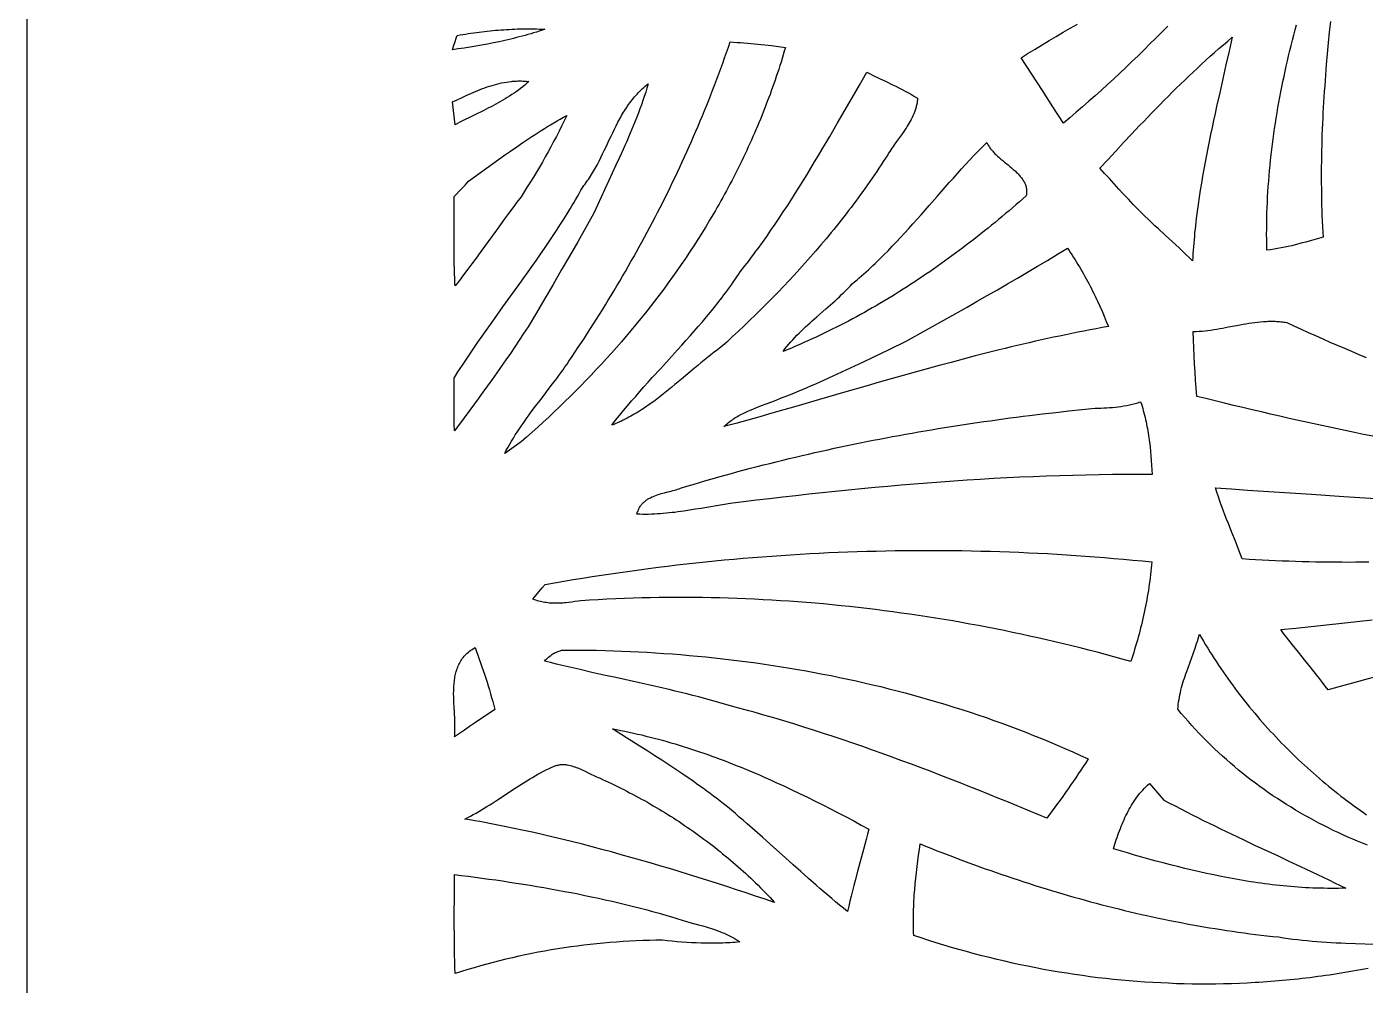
# Model space of a CAD drawing. Extents: x 138 to 547, y 3 to 737.
# Drawn here: x 138.4 to 288.1, y 289.2 to 396.3 of the extents above; entities that cross this region are included whole.
import ezdxf

# ---------------------------------------------------------------- set-up
doc = ezdxf.new("R2010")
doc.units = 0
doc.layers.add('LAYER_1', color=18, linetype='CONTINUOUS')

msp = doc.modelspace()

# ---------------------------------------------------------------- linework, layer by layer
at = {"layer": 'LAYER_1'}
for points in [[(138.38, 3), (546.62, 3), (546.62, 737.11), (138.38, 737.11)], [(185.98, 393.76), (186.11, 394.17), (186.24, 394.57), (186.31, 394.77), (186.38, 394.97), (186.45, 395.17), (186.53, 395.36), (186.84, 395.42), (187.14, 395.47), (187.44, 395.52), (187.75, 395.57), (188.05, 395.62), (188.36, 395.66), (188.66, 395.71), (188.97, 395.75), (189.27, 395.78), (189.58, 395.82), (189.88, 395.85), (190.19, 395.89), (190.5, 395.92), (190.8, 395.94), (191.11, 395.97), (191.41, 395.99), (191.72, 396.01), (192.03, 396.03), (192.33, 396.05), (192.64, 396.06), (192.95, 396.08), (193.25, 396.09), (193.56, 396.09), (193.87, 396.1), (194.18, 396.1), (194.48, 396.1), (194.79, 396.1), (195.1, 396.1), (195.4, 396.09), (195.71, 396.08), (196.02, 396.07), (196.32, 396.06), (196.01, 395.95), (195.69, 395.85), (195.38, 395.74), (195.06, 395.65), (194.74, 395.55), (194.42, 395.46), (194.1, 395.37), (193.78, 395.28), (193.46, 395.2), (193.14, 395.12), (192.82, 395.04), (192.5, 394.96), (192.18, 394.88), (191.85, 394.81), (191.53, 394.74), (191.21, 394.67), (190.56, 394.54), (189.91, 394.41), (189.25, 394.29), (188.6, 394.18), (187.95, 394.07), (187.29, 393.96), (186.64, 393.86)], [(193.66, 349.93), (191.83, 348.65), (192.01, 349), (192.2, 349.35), (192.4, 349.7), (192.6, 350.03), (192.8, 350.37), (193.01, 350.71), (193.22, 351.04), (193.44, 351.36), (193.66, 351.69), (193.88, 352.01), (194.11, 352.33), (194.34, 352.65), (194.57, 352.97), (194.8, 353.29), (195.27, 353.92), (195.75, 354.54), (196.23, 355.16), (196.7, 355.79), (197.18, 356.41), (197.65, 357.04), (197.88, 357.35), (198.12, 357.67), (198.35, 357.99), (198.57, 358.31), (198.8, 358.63), (199.02, 358.95), (199.37, 359.47), (199.71, 359.99), (200.06, 360.51), (200.4, 361.03), (200.75, 361.55), (201.09, 362.08), (201.42, 362.6), (201.76, 363.13), (202.09, 363.65), (202.43, 364.18), (202.76, 364.71), (203.09, 365.25), (203.41, 365.78), (203.74, 366.31), (204.06, 366.85), (204.38, 367.39), (204.7, 367.92), (205.01, 368.46), (205.33, 369), (205.64, 369.55), (205.95, 370.09), (206.26, 370.63), (206.56, 371.18), (206.87, 371.73), (207.17, 372.28), (207.47, 372.83), (207.76, 373.38), (208.06, 373.93), (208.35, 374.48), (208.64, 375.04), (208.93, 375.59), (209.22, 376.15), (209.5, 376.71), (209.78, 377.27), (210.06, 377.83), (210.33, 378.39), (210.61, 378.96), (210.88, 379.52), (211.15, 380.09), (211.42, 380.66), (211.68, 381.23), (211.94, 381.8), (212.2, 382.37), (212.46, 382.94), (212.71, 383.51), (212.96, 384.09), (213.21, 384.66), (213.46, 385.24), (213.7, 385.82), (213.94, 386.4), (214.18, 386.98), (214.42, 387.56), (214.65, 388.15), (214.88, 388.73), (215.11, 389.32), (215.34, 389.9), (215.56, 390.49), (215.78, 391.08), (216, 391.67), (216.21, 392.26), (216.42, 392.85), (216.63, 393.45), (216.84, 394.04), (217.04, 394.64), (217.43, 394.62), (217.81, 394.59), (218.2, 394.57), (218.59, 394.54), (218.98, 394.51), (219.36, 394.48), (219.75, 394.44), (220.14, 394.4), (220.52, 394.36), (220.91, 394.32), (221.29, 394.28), (221.68, 394.23), (222.45, 394.14), (223.22, 394.03), (223.1, 393.62), (222.98, 393.21), (222.85, 392.8), (222.73, 392.39), (222.6, 391.99), (222.47, 391.58), (222.34, 391.18), (222.2, 390.77), (222.06, 390.37), (221.93, 389.97), (221.78, 389.57), (221.64, 389.17), (221.5, 388.77), (221.35, 388.37), (221.2, 387.97), (221.05, 387.58), (220.9, 387.18), (220.74, 386.79), (220.58, 386.39), (220.42, 386), (220.26, 385.61), (220.1, 385.22), (219.93, 384.83), (219.76, 384.44), (219.59, 384.06), (219.42, 383.67), (219.25, 383.28), (219.07, 382.9), (218.9, 382.52), (218.72, 382.13), (218.54, 381.75), (218.35, 381.37), (218.17, 380.99), (217.98, 380.62), (217.79, 380.24), (217.6, 379.86), (217.41, 379.49), (217.22, 379.11), (217.02, 378.74), (216.82, 378.37), (216.62, 378), (216.42, 377.63), (216.22, 377.26), (216.01, 376.89), (215.81, 376.52), (215.6, 376.16), (215.39, 375.79), (215.18, 375.43), (214.75, 374.71), (214.31, 373.99), (213.87, 373.27), (213.42, 372.56), (212.97, 371.85), (212.51, 371.15), (212.04, 370.45), (211.56, 369.76), (211.08, 369.07), (210.6, 368.38), (210.11, 367.7), (209.61, 367.02), (209.1, 366.35), (208.6, 365.68), (208.08, 365.02), (207.56, 364.36), (207.03, 363.71), (206.5, 363.06), (205.97, 362.41), (205.43, 361.77), (204.88, 361.13), (204.33, 360.5), (203.77, 359.87), (203.21, 359.25), (202.65, 358.63), (202.07, 358.02), (201.5, 357.41), (200.92, 356.81), (200.34, 356.21), (199.75, 355.61), (199.16, 355.02), (198.56, 354.44), (197.96, 353.86), (197.36, 353.28), (196.75, 352.71), (196.14, 352.14), (195.52, 351.58), (194.9, 351.03), (194.28, 350.48)], [(268.75, 370.16), (268.38, 370.53), (268, 370.89), (267.62, 371.25), (267.24, 371.61), (266.47, 372.32), (265.7, 373.03), (264.93, 373.74), (264.55, 374.1), (264.17, 374.45), (263.79, 374.82), (263.42, 375.18), (263.04, 375.55), (262.67, 375.92), (262.13, 376.49), (261.59, 377.06), (261.05, 377.63), (260.52, 378.2), (259.98, 378.78), (259.45, 379.36), (258.92, 379.94), (258.39, 380.52), (259.27, 381.48), (260.16, 382.44), (261.05, 383.39), (261.94, 384.34), (262.84, 385.29), (263.29, 385.76), (263.74, 386.23), (264.19, 386.7), (264.64, 387.17), (265.1, 387.63), (265.56, 388.1), (266.02, 388.56), (266.48, 389.02), (266.94, 389.47), (267.41, 389.93), (267.88, 390.38), (268.35, 390.83), (268.82, 391.28), (269.29, 391.72), (269.77, 392.16), (270.25, 392.6), (270.73, 393.04), (271.22, 393.47), (271.71, 393.9), (272.2, 394.32), (272.69, 394.74), (273.19, 395.16), (272.84, 393.61), (272.49, 392.07), (271.79, 388.97), (271.44, 387.42), (271.27, 386.64), (271.1, 385.86), (270.94, 385.09), (270.77, 384.31), (270.61, 383.53), (270.45, 382.75), (270.3, 381.97), (270.15, 381.19), (270.01, 380.41), (269.87, 379.63), (269.74, 378.84), (269.61, 378.06), (269.49, 377.28), (269.38, 376.49), (269.27, 375.7), (269.17, 374.91), (269.12, 374.52), (269.08, 374.12), (269.03, 373.73), (268.99, 373.33), (268.96, 372.94), (268.92, 372.54), (268.88, 372.15), (268.85, 371.75), (268.82, 371.35), (268.8, 370.96), (268.77, 370.56)], [(216, 360.51), (215.62, 360.23), (215.25, 359.95), (214.87, 359.66), (214.51, 359.37), (214.14, 359.07), (213.77, 358.78), (213.41, 358.47), (213.05, 358.17), (211.6, 356.95), (210.87, 356.34), (210.51, 356.04), (210.14, 355.74), (209.78, 355.44), (209.4, 355.15), (209.03, 354.86), (208.66, 354.58), (208.28, 354.31), (207.89, 354.04), (207.7, 353.9), (207.51, 353.77), (207.31, 353.64), (207.12, 353.52), (206.92, 353.39), (206.72, 353.27), (206.52, 353.15), (206.32, 353.03), (206.12, 352.91), (205.92, 352.8), (205.71, 352.69), (205.51, 352.58), (205.3, 352.47), (205.09, 352.37), (204.88, 352.27), (204.67, 352.17), (204.45, 352.08), (204.24, 351.99), (204.02, 351.9), (203.8, 351.81), (204.23, 352.36), (204.67, 352.9), (205.12, 353.44), (205.57, 353.98), (206.02, 354.51), (206.48, 355.03), (206.94, 355.56), (207.4, 356.08), (207.87, 356.6), (208.34, 357.12), (209.28, 358.15), (210.22, 359.19), (211.16, 360.22), (211.63, 360.74), (212.1, 361.26), (212.56, 361.78), (213.03, 362.3), (213.48, 362.83), (213.94, 363.36), (214.39, 363.9), (214.84, 364.44), (215.28, 364.98), (215.71, 365.53), (215.93, 365.81), (216.14, 366.09), (216.35, 366.36), (216.56, 366.65), (216.77, 366.93), (216.98, 367.21), (217.18, 367.5), (217.38, 367.79), (217.58, 368.07), (217.78, 368.37), (217.98, 368.66), (218.17, 368.95), (218.43, 369.28), (218.68, 369.6), (218.94, 369.93), (219.19, 370.25), (219.44, 370.58), (219.68, 370.91), (219.93, 371.24), (220.17, 371.57), (220.66, 372.24), (221.14, 372.91), (221.61, 373.59), (222.07, 374.27), (222.53, 374.95), (222.99, 375.64), (223.44, 376.33), (223.89, 377.02), (224.33, 377.72), (224.77, 378.42), (225.21, 379.12), (225.64, 379.83), (226.07, 380.53), (226.49, 381.24), (226.92, 381.95), (227.34, 382.67), (228.18, 384.09), (229.01, 385.53), (230.67, 388.39), (231.5, 389.82), (232.33, 391.25), (232.69, 391.07), (233.04, 390.9), (233.76, 390.55), (234.48, 390.21), (235.2, 389.86), (235.56, 389.68), (235.91, 389.5), (236.27, 389.32), (236.62, 389.14), (236.97, 388.95), (237.32, 388.76), (237.67, 388.56), (238.01, 388.36), (238, 388.24), (237.99, 388.12), (237.97, 388.01), (237.96, 387.89), (237.94, 387.78), (237.91, 387.67), (237.89, 387.56), (237.86, 387.45), (237.83, 387.34), (237.8, 387.23), (237.77, 387.12), (237.73, 387.01), (237.66, 386.8), (237.57, 386.59), (237.49, 386.39), (237.39, 386.19), (237.29, 385.99), (237.18, 385.79), (237.07, 385.59), (236.95, 385.4), (236.84, 385.21), (236.71, 385.02), (236.59, 384.83), (236.46, 384.64), (236.2, 384.26), (235.66, 383.52), (235.4, 383.15), (235.27, 382.97), (235.14, 382.78), (235.01, 382.59), (234.89, 382.4), (234.77, 382.21), (234.66, 382.02), (234.42, 381.65), (234.17, 381.27), (233.93, 380.89), (233.68, 380.52), (233.43, 380.15), (233.18, 379.78), (232.92, 379.41), (232.67, 379.04), (232.41, 378.67), (232.15, 378.31), (231.89, 377.94), (231.63, 377.58), (231.36, 377.22), (231.09, 376.86), (230.83, 376.5), (230.56, 376.14), (230.29, 375.79), (230.01, 375.43), (229.74, 375.08), (229.46, 374.73), (229.19, 374.38), (228.91, 374.03), (228.63, 373.68), (228.34, 373.33), (227.77, 372.65), (227.2, 371.96), (226.62, 371.28), (226.03, 370.61), (225.44, 369.94), (224.84, 369.28), (224.24, 368.62), (223.63, 367.97), (223.02, 367.32), (222.4, 366.68), (221.78, 366.04), (221.15, 365.4), (220.52, 364.78), (219.89, 364.15), (219.25, 363.53), (218.61, 362.92), (217.96, 362.31), (217.31, 361.7), (216.66, 361.1)], [(194.54, 390.22), (194.31, 390.02), (194.08, 389.82), (193.85, 389.63), (193.61, 389.44), (193.37, 389.26), (193.12, 389.08), (192.88, 388.91), (192.63, 388.75), (192.38, 388.58), (192.12, 388.42), (191.87, 388.27), (191.61, 388.12), (191.35, 387.97), (191.09, 387.82), (190.83, 387.68), (190.56, 387.54), (190.3, 387.4), (190.03, 387.26), (189.49, 386.99), (188.42, 386.46), (187.88, 386.2), (187.34, 385.93), (186.81, 385.66), (186.55, 385.52), (186.28, 385.38), (186, 387.93), (186.51, 388.17), (187.01, 388.41), (187.52, 388.65), (187.78, 388.77), (188.04, 388.88), (188.3, 388.99), (188.56, 389.1), (188.82, 389.21), (189.08, 389.32), (189.34, 389.42), (189.61, 389.51), (189.87, 389.61), (190.14, 389.69), (190.41, 389.78), (190.68, 389.86), (190.94, 389.93), (191.22, 389.99), (191.49, 390.06), (191.76, 390.11), (192.03, 390.16), (192.31, 390.2), (192.58, 390.23), (192.72, 390.24), (192.86, 390.25), (193, 390.26), (193.14, 390.27), (193.28, 390.28), (193.42, 390.28), (193.56, 390.28), (193.7, 390.28), (193.84, 390.27), (193.98, 390.27), (194.12, 390.26), (194.26, 390.25), (194.4, 390.23)], [(194.44, 362.8), (193.95, 362.05), (193.46, 361.31), (192.96, 360.57), (192.46, 359.83), (191.96, 359.1), (191.45, 358.37), (190.94, 357.65), (190.42, 356.92), (189.91, 356.2), (189.39, 355.48), (188.86, 354.76), (188.34, 354.05), (187.81, 353.33), (187.28, 352.62), (186.22, 351.19), (186.19, 351.93), (186.18, 352.66), (186.16, 353.4), (186.16, 354.13), (186.16, 354.87), (186.16, 355.6), (186.16, 357.07), (186.6, 357.75), (187.03, 358.42), (187.48, 359.09), (187.93, 359.76), (188.38, 360.42), (188.84, 361.09), (189.3, 361.74), (189.76, 362.4), (190.23, 363.06), (190.69, 363.71), (191.63, 365.02), (193.51, 367.63), (193.98, 368.28), (194.45, 368.94), (194.91, 369.59), (195.37, 370.25), (195.83, 370.91), (196.29, 371.57), (196.74, 372.24), (197.19, 372.91), (197.63, 373.58), (198.07, 374.26), (198.5, 374.94), (198.93, 375.62), (199.14, 375.97), (199.35, 376.31), (199.55, 376.66), (199.76, 377.01), (199.96, 377.36), (200.16, 377.71), (200.36, 378.06), (200.56, 378.41), (200.69, 378.58), (200.82, 378.75), (200.95, 378.92), (201.07, 379.1), (201.19, 379.28), (201.31, 379.46), (201.43, 379.64), (201.54, 379.82), (201.65, 380), (201.76, 380.19), (201.87, 380.38), (201.98, 380.57), (202.19, 380.95), (202.39, 381.33), (202.59, 381.72), (202.78, 382.12), (202.97, 382.51), (203.16, 382.91), (203.53, 383.7), (203.72, 384.1), (203.91, 384.49), (204.1, 384.89), (204.29, 385.27), (204.49, 385.66), (204.7, 386.04), (204.8, 386.23), (204.91, 386.41), (205.02, 386.6), (205.13, 386.78), (205.24, 386.96), (205.35, 387.14), (205.47, 387.32), (205.58, 387.5), (205.71, 387.67), (205.83, 387.84), (205.96, 388.01), (206.08, 388.18), (206.22, 388.34), (206.35, 388.51), (206.49, 388.66), (206.63, 388.82), (206.77, 388.97), (206.92, 389.12), (207.07, 389.27), (207.23, 389.42), (207.39, 389.56), (207.55, 389.69), (207.72, 389.83), (207.89, 389.96), (207.74, 389.49), (207.6, 389.02), (207.44, 388.55), (207.28, 388.09), (207.12, 387.62), (206.95, 387.16), (206.78, 386.7), (206.6, 386.25), (206.42, 385.79), (206.24, 385.33), (206.05, 384.88), (205.86, 384.43), (205.66, 383.98), (205.47, 383.53), (205.27, 383.08), (205.07, 382.63), (204.67, 381.74), (204.26, 380.85), (203.43, 379.07), (203.01, 378.18), (202.6, 377.29), (202.2, 376.4), (201.79, 375.51), (200.89, 373.91), (199.99, 372.31), (199.08, 370.71), (198.16, 369.12), (197.24, 367.54), (196.31, 365.95), (195.38, 364.37)], [(186.29, 367.38), (186.27, 367.69), (186.25, 368), (186.24, 368.31), (186.22, 368.63), (186.2, 369.25), (186.19, 369.87), (186.18, 370.5), (186.17, 371.12), (186.17, 371.75), (186.17, 372.37), (186.19, 374.88), (186.19, 375.5), (186.19, 376.13), (186.19, 376.75), (186.18, 377.38), (186.99, 378.22), (187.39, 378.64), (187.79, 379.07), (189.13, 380.04), (190.47, 381.01), (191.14, 381.49), (191.82, 381.97), (192.49, 382.45), (193.17, 382.92), (193.85, 383.39), (194.19, 383.62), (194.54, 383.85), (194.88, 384.08), (195.23, 384.3), (195.57, 384.52), (195.92, 384.74), (196.27, 384.96), (196.62, 385.18), (196.97, 385.39), (197.33, 385.6), (197.69, 385.81), (198.04, 386.02), (198.4, 386.22), (198.77, 386.42), (198.49, 385.83), (198.2, 385.24), (197.91, 384.66), (197.61, 384.08), (197.3, 383.5), (197, 382.93), (196.68, 382.36), (196.37, 381.79), (196.04, 381.22), (195.72, 380.66), (195.38, 380.1), (195.05, 379.54), (194.71, 378.99), (194.36, 378.44), (194.01, 377.89), (193.66, 377.34), (193.19, 376.72), (192.73, 376.1), (192.27, 375.48), (191.81, 374.86), (190.9, 373.6), (189.99, 372.35), (189.07, 371.1), (188.62, 370.47), (188.16, 369.85), (187.69, 369.23), (187.23, 368.61), (186.76, 367.99)], [(250.16, 377.44), (249.78, 377.1), (249.4, 376.77), (249.01, 376.44), (248.63, 376.11), (248.24, 375.78), (247.85, 375.45), (247.46, 375.12), (247.07, 374.8), (246.68, 374.47), (246.28, 374.15), (245.89, 373.83), (245.49, 373.51), (245.09, 373.2), (244.69, 372.88), (244.29, 372.57), (243.89, 372.26), (243.48, 371.95), (243.08, 371.64), (242.67, 371.33), (242.26, 371.03), (241.85, 370.73), (241.44, 370.43), (241.03, 370.13), (240.61, 369.84), (240.2, 369.54), (239.78, 369.25), (239.36, 368.96), (238.94, 368.68), (238.52, 368.39), (238.1, 368.11), (237.68, 367.83), (237.25, 367.55), (236.83, 367.28), (236.4, 367), (235.97, 366.73), (235.54, 366.46), (235.11, 366.2), (234.67, 365.93), (234.24, 365.67), (233.8, 365.42), (233.37, 365.16), (232.93, 364.91), (232.49, 364.66), (232.05, 364.41), (231.61, 364.16), (231.16, 363.92), (230.72, 363.68), (230.27, 363.44), (229.82, 363.21), (229.38, 362.98), (228.93, 362.75), (228.47, 362.52), (228.02, 362.3), (227.57, 362.08), (227.11, 361.86), (226.66, 361.65), (226.2, 361.44), (225.74, 361.23), (225.28, 361.03), (224.82, 360.83), (224.35, 360.63), (223.89, 360.43), (223.42, 360.24), (222.96, 360.05), (223.16, 360.33), (223.38, 360.59), (223.59, 360.85), (223.82, 361.11), (224.04, 361.36), (224.27, 361.61), (224.51, 361.86), (224.75, 362.1), (224.99, 362.33), (225.23, 362.57), (225.48, 362.8), (225.73, 363.03), (225.98, 363.26), (226.23, 363.48), (226.73, 363.93), (227.76, 364.82), (228.26, 365.27), (228.77, 365.72), (229.02, 365.94), (229.27, 366.17), (229.51, 366.41), (229.76, 366.64), (230, 366.88), (230.24, 367.12), (230.47, 367.36), (230.7, 367.61), (230.96, 367.83), (231.23, 368.05), (231.48, 368.27), (231.74, 368.49), (232, 368.72), (232.25, 368.95), (232.5, 369.18), (232.75, 369.41), (233, 369.64), (233.25, 369.88), (233.49, 370.11), (233.74, 370.35), (234.22, 370.83), (234.7, 371.31), (235.18, 371.8), (235.65, 372.29), (236.11, 372.79), (236.57, 373.29), (237.03, 373.8), (237.49, 374.31), (237.95, 374.82), (238.4, 375.33), (239.3, 376.35), (240.2, 377.38), (241.1, 378.41), (241.55, 378.92), (242.01, 379.43), (242.46, 379.94), (242.92, 380.45), (243.38, 380.95), (243.85, 381.45), (244.31, 381.94), (244.78, 382.44), (245.26, 382.92), (245.74, 383.4), (245.79, 383.3), (245.85, 383.2), (245.91, 383.09), (245.97, 382.99), (246.03, 382.9), (246.1, 382.8), (246.17, 382.7), (246.25, 382.61), (246.33, 382.52), (246.41, 382.42), (246.49, 382.33), (246.58, 382.24), (246.66, 382.15), (246.75, 382.07), (246.94, 381.89), (247.13, 381.72), (247.32, 381.55), (247.52, 381.39), (247.72, 381.22), (248.13, 380.89), (248.33, 380.73), (248.52, 380.56), (248.71, 380.4), (248.9, 380.23), (249.08, 380.06), (249.17, 379.97), (249.25, 379.89), (249.33, 379.8), (249.41, 379.71), (249.49, 379.62), (249.56, 379.53), (249.63, 379.44), (249.7, 379.35), (249.76, 379.26), (249.82, 379.16), (249.88, 379.07), (249.93, 378.97), (249.98, 378.87), (250.02, 378.77), (250.06, 378.67), (250.1, 378.57), (250.13, 378.46), (250.15, 378.36), (250.17, 378.25), (250.19, 378.14), (250.2, 378.03), (250.2, 377.91), (250.2, 377.8), (250.2, 377.68), (250.18, 377.56)], [(259.34, 362.83), (258.66, 362.71), (257.97, 362.59), (257.29, 362.46), (256.61, 362.33), (255.93, 362.19), (255.25, 362.05), (254.57, 361.91), (253.89, 361.77), (253.21, 361.63), (252.53, 361.48), (251.86, 361.33), (251.18, 361.18), (250.5, 361.02), (249.83, 360.87), (249.15, 360.71), (248.48, 360.55), (247.8, 360.38), (247.13, 360.22), (245.78, 359.88), (244.44, 359.54), (243.09, 359.19), (241.75, 358.83), (240.41, 358.47), (239.07, 358.11), (237.73, 357.73), (236.39, 357.36), (235.05, 356.98), (233.71, 356.6), (232.38, 356.22), (229.71, 355.45), (227.04, 354.67), (224.37, 353.9), (221.7, 353.13), (220.36, 352.75), (219.02, 352.38), (217.69, 352), (216.35, 351.64), (216.48, 351.76), (216.61, 351.88), (216.74, 352), (216.87, 352.11), (217.01, 352.22), (217.15, 352.32), (217.29, 352.42), (217.43, 352.52), (217.58, 352.61), (217.73, 352.7), (217.87, 352.79), (218.02, 352.87), (218.18, 352.96), (218.33, 353.04), (218.48, 353.11), (218.64, 353.19), (218.8, 353.26), (218.95, 353.33), (219.27, 353.47), (219.59, 353.61), (219.91, 353.74), (220.56, 353.99), (221.2, 354.24), (221.7, 354.43), (222.19, 354.62), (222.69, 354.81), (223.18, 355.01), (223.68, 355.2), (224.17, 355.4), (224.66, 355.61), (225.15, 355.81), (225.64, 356.02), (226.13, 356.23), (226.62, 356.44), (227.1, 356.66), (228.08, 357.09), (229.05, 357.53), (230.01, 357.98), (230.98, 358.43), (231.94, 358.88), (232.9, 359.34), (234.82, 360.27), (236.74, 361.19), (241.28, 363.74), (243.54, 365.01), (244.67, 365.65), (245.8, 366.3), (246.93, 366.94), (248.06, 367.59), (249.18, 368.24), (250.3, 368.9), (251.42, 369.57), (252.54, 370.23), (253.65, 370.91), (254.76, 371.59), (254.94, 371.33), (255.11, 371.08), (255.28, 370.82), (255.45, 370.56), (255.61, 370.3), (255.78, 370.04), (255.94, 369.78), (256.1, 369.51), (256.26, 369.25), (256.41, 368.98), (256.57, 368.71), (256.72, 368.44), (256.87, 368.17), (257.01, 367.9), (257.16, 367.63), (257.3, 367.35), (257.44, 367.08), (257.58, 366.8), (257.72, 366.52), (257.85, 366.24), (257.99, 365.96), (258.12, 365.68), (258.38, 365.12), (258.63, 364.55), (258.87, 363.98), (259.11, 363.41)], [(217.05, 343.05), (216.4, 342.94), (215.75, 342.84), (214.45, 342.61), (213.8, 342.5), (213.15, 342.4), (212.5, 342.29), (211.85, 342.19), (211.52, 342.15), (211.19, 342.11), (210.87, 342.06), (210.54, 342.03), (210.21, 341.99), (209.89, 341.96), (209.56, 341.93), (209.23, 341.9), (208.9, 341.88), (208.57, 341.87), (208.25, 341.85), (207.92, 341.84), (207.59, 341.84), (207.26, 341.84), (206.93, 341.85), (206.6, 341.86), (206.63, 341.97), (206.66, 342.07), (206.7, 342.17), (206.74, 342.26), (206.78, 342.36), (206.82, 342.45), (206.87, 342.53), (206.92, 342.62), (206.97, 342.7), (207.02, 342.78), (207.08, 342.85), (207.13, 342.93), (207.19, 343), (207.25, 343.06), (207.32, 343.13), (207.38, 343.19), (207.45, 343.25), (207.52, 343.31), (207.59, 343.36), (207.66, 343.42), (207.73, 343.47), (207.81, 343.52), (207.89, 343.57), (207.96, 343.61), (208.04, 343.66), (208.12, 343.7), (208.29, 343.78), (208.46, 343.85), (208.63, 343.92), (208.8, 343.99), (208.98, 344.05), (209.16, 344.1), (209.34, 344.16), (209.53, 344.21), (209.71, 344.26), (210.08, 344.35), (210.45, 344.44), (210.63, 344.49), (210.81, 344.54), (210.99, 344.59), (211.16, 344.65), (211.33, 344.7), (211.5, 344.76), (212.21, 344.98), (212.92, 345.19), (213.63, 345.4), (214.34, 345.61), (215.05, 345.81), (215.76, 346.02), (216.48, 346.22), (217.19, 346.41), (217.9, 346.61), (218.62, 346.8), (219.33, 346.99), (220.05, 347.17), (220.77, 347.36), (221.48, 347.54), (222.2, 347.72), (222.92, 347.9), (223.64, 348.07), (224.36, 348.24), (225.08, 348.41), (225.8, 348.58), (226.52, 348.74), (227.24, 348.9), (227.96, 349.06), (228.68, 349.22), (229.41, 349.38), (230.13, 349.53), (230.85, 349.68), (231.58, 349.83), (232.3, 349.97), (233.03, 350.12), (233.75, 350.26), (234.48, 350.39), (235.2, 350.53), (235.93, 350.67), (236.66, 350.8), (237.38, 350.93), (238.11, 351.05), (238.84, 351.18), (239.57, 351.3), (240.3, 351.42), (241.03, 351.54), (241.75, 351.66), (242.48, 351.77), (243.21, 351.88), (243.94, 351.99), (244.68, 352.1), (245.41, 352.21), (246.14, 352.31), (246.87, 352.41), (247.6, 352.51), (248.33, 352.61), (249.06, 352.71), (249.8, 352.8), (250.53, 352.89), (251.99, 353.07), (253.46, 353.24), (254.93, 353.4), (256.39, 353.56), (257.86, 353.7), (258.19, 353.71), (258.51, 353.71), (258.83, 353.73), (259.15, 353.74), (259.48, 353.77), (259.8, 353.79), (260.12, 353.83), (260.44, 353.86), (260.75, 353.91), (261.07, 353.96), (261.39, 354.02), (261.7, 354.08), (262.02, 354.15), (262.33, 354.23), (262.64, 354.32), (262.8, 354.37), (262.95, 354.42), (263.03, 354.17), (263.11, 353.92), (263.18, 353.68), (263.25, 353.43), (263.32, 353.18), (263.38, 352.93), (263.44, 352.68), (263.5, 352.43), (263.56, 352.18), (263.61, 351.93), (263.66, 351.67), (263.71, 351.42), (263.75, 351.17), (263.79, 350.91), (263.83, 350.66), (263.87, 350.4), (263.9, 350.15), (263.94, 349.89), (264, 349.38), (264.05, 348.87), (264.09, 348.35), (264.13, 347.84), (264.17, 347.32), (264.2, 346.8), (264.23, 346.29), (263.49, 346.29), (262.75, 346.29), (262.01, 346.29), (261.27, 346.29), (260.53, 346.28), (259.79, 346.28), (258.31, 346.26), (256.83, 346.23), (255.36, 346.19), (253.88, 346.15), (252.4, 346.1), (250.92, 346.04), (249.45, 345.98), (247.97, 345.91), (246.49, 345.83), (245.02, 345.74), (243.54, 345.65), (242.07, 345.55), (240.59, 345.45), (239.12, 345.33), (237.64, 345.22), (236.17, 345.09), (234.69, 344.97), (233.22, 344.83), (231.75, 344.69), (230.28, 344.55), (228.8, 344.4), (227.33, 344.25), (225.86, 344.09), (224.39, 343.92), (222.92, 343.76), (221.45, 343.59), (219.98, 343.41), (218.52, 343.23)], [(261.84, 325.4), (260.9, 325.66), (259.96, 325.92), (259.02, 326.17), (258.08, 326.42), (257.14, 326.67), (256.2, 326.91), (255.26, 327.14), (254.31, 327.37), (253.37, 327.59), (252.42, 327.81), (251.47, 328.03), (250.52, 328.24), (249.57, 328.45), (248.62, 328.65), (247.67, 328.84), (246.72, 329.03), (245.76, 329.22), (244.81, 329.4), (243.85, 329.58), (242.9, 329.75), (241.94, 329.92), (240.98, 330.08), (240.02, 330.24), (239.06, 330.39), (238.1, 330.54), (237.14, 330.68), (236.18, 330.81), (235.22, 330.95), (234.26, 331.07), (233.29, 331.19), (232.33, 331.31), (231.37, 331.42), (230.4, 331.53), (229.44, 331.63), (228.47, 331.72), (227.5, 331.82), (226.54, 331.9), (225.57, 331.98), (224.6, 332.06), (223.64, 332.13), (222.67, 332.19), (221.7, 332.25), (220.73, 332.3), (219.76, 332.35), (218.79, 332.4), (217.82, 332.43), (216.85, 332.47), (215.88, 332.49), (214.91, 332.52), (213.94, 332.53), (212.97, 332.54), (212, 332.55), (211.03, 332.55), (210.06, 332.54), (209.09, 332.53), (208.12, 332.52), (207.15, 332.5), (206.18, 332.47), (205.21, 332.44), (204.24, 332.4), (203.27, 332.35), (202.3, 332.3), (201.33, 332.25), (200.36, 332.19), (200.03, 332.13), (199.69, 332.08), (199.35, 332.03), (199.01, 331.99), (198.67, 331.95), (198.5, 331.94), (198.34, 331.92), (198.17, 331.91), (198, 331.91), (197.83, 331.9), (197.66, 331.9), (197.49, 331.9), (197.32, 331.9), (197.16, 331.91), (196.99, 331.92), (196.82, 331.93), (196.65, 331.95), (196.48, 331.97), (196.32, 331.99), (196.15, 332.02), (195.98, 332.05), (195.82, 332.09), (195.65, 332.13), (195.48, 332.18), (195.32, 332.23), (195.15, 332.28), (194.99, 332.34), (195.66, 333.17), (196.03, 333.62), (196.34, 333.99), (197.39, 334.18), (198.44, 334.36), (199.49, 334.54), (200.54, 334.71), (201.6, 334.88), (202.65, 335.04), (203.7, 335.2), (204.76, 335.35), (205.81, 335.5), (206.87, 335.65), (207.92, 335.79), (208.98, 335.92), (210.03, 336.05), (211.09, 336.18), (212.15, 336.3), (213.21, 336.41), (214.27, 336.53), (215.33, 336.63), (216.39, 336.74), (217.45, 336.83), (218.51, 336.93), (219.57, 337.02), (220.63, 337.1), (221.69, 337.18), (222.75, 337.25), (223.81, 337.32), (224.88, 337.39), (225.94, 337.45), (227, 337.51), (228.06, 337.56), (229.13, 337.6), (230.19, 337.64), (231.25, 337.68), (232.32, 337.71), (233.38, 337.74), (234.45, 337.77), (235.51, 337.78), (236.57, 337.8), (237.64, 337.81), (238.7, 337.81), (239.77, 337.81), (240.83, 337.81), (241.9, 337.8), (242.96, 337.78), (244.02, 337.77), (245.09, 337.74), (246.15, 337.71), (247.22, 337.68), (248.28, 337.64), (249.34, 337.6), (250.41, 337.55), (251.47, 337.5), (252.53, 337.45), (253.6, 337.39), (254.66, 337.32), (255.72, 337.25), (256.78, 337.18), (257.84, 337.1), (258.91, 337.01), (259.97, 336.92), (261.03, 336.83), (262.09, 336.73), (263.15, 336.63), (264.21, 336.52), (264.17, 336.16), (264.14, 335.81), (264.1, 335.45), (264.05, 335.1), (264.01, 334.75), (263.96, 334.39), (263.91, 334.04), (263.86, 333.69), (263.81, 333.33), (263.75, 332.98), (263.69, 332.63), (263.63, 332.28), (263.56, 331.93), (263.49, 331.58), (263.42, 331.23), (263.35, 330.88), (263.27, 330.53), (263.2, 330.19), (263.12, 329.84), (263.03, 329.49), (262.95, 329.15), (262.86, 328.8), (262.77, 328.46), (262.68, 328.12), (262.58, 327.77), (262.48, 327.43), (262.38, 327.09), (262.28, 326.75), (262.17, 326.41), (262.06, 326.07), (261.95, 325.74)], [(190.71, 320.04), (188.47, 318.49), (187.91, 318.11), (187.35, 317.72), (186.79, 317.34), (186.23, 316.96), (186.24, 317.12), (186.25, 317.28), (186.25, 317.45), (186.26, 317.61), (186.26, 317.94), (186.26, 318.28), (186.25, 318.62), (186.24, 318.97), (186.2, 319.67), (186.16, 320.38), (186.15, 320.74), (186.13, 321.09), (186.13, 321.44), (186.12, 321.79), (186.13, 322.14), (186.13, 322.32), (186.14, 322.49), (186.15, 322.66), (186.16, 322.83), (186.18, 323), (186.2, 323.17), (186.22, 323.33), (186.24, 323.5), (186.27, 323.66), (186.3, 323.82), (186.33, 323.98), (186.37, 324.14), (186.41, 324.29), (186.46, 324.45), (186.51, 324.6), (186.57, 324.75), (186.63, 324.89), (186.69, 325.04), (186.76, 325.18), (186.84, 325.32), (186.92, 325.45), (187, 325.59), (187.09, 325.72), (187.19, 325.85), (187.29, 325.97), (187.4, 326.09), (187.52, 326.21), (187.64, 326.32), (187.77, 326.43), (187.9, 326.54), (188.04, 326.65), (188.19, 326.75), (188.35, 326.84), (188.51, 326.94), (188.67, 326.51), (188.83, 326.09), (188.99, 325.67), (189.14, 325.24), (189.29, 324.81), (189.44, 324.38), (189.58, 323.96), (189.72, 323.53), (189.86, 323.09), (189.99, 322.66), (190.12, 322.23), (190.25, 321.79), (190.37, 321.36), (190.49, 320.92), (190.6, 320.48)], [(257.08, 314.5), (256.81, 314.08), (256.53, 313.66), (256.25, 313.24), (255.97, 312.82), (255.69, 312.4), (255.41, 311.98), (255.12, 311.56), (254.84, 311.15), (254.55, 310.74), (254.25, 310.32), (253.96, 309.91), (253.66, 309.51), (253.37, 309.1), (253.06, 308.69), (252.76, 308.29), (252.46, 307.89), (250.31, 308.78), (248.16, 309.66), (247.08, 310.09), (246, 310.53), (244.92, 310.96), (243.84, 311.39), (242.76, 311.82), (241.68, 312.24), (240.59, 312.66), (239.51, 313.08), (238.42, 313.49), (237.34, 313.9), (236.25, 314.3), (235.16, 314.7), (234.06, 315.1), (232.97, 315.49), (231.88, 315.88), (230.78, 316.26), (229.68, 316.63), (228.58, 317), (227.48, 317.36), (226.37, 317.72), (225.27, 318.07), (224.16, 318.41), (223.05, 318.75), (221.94, 319.08), (220.82, 319.4), (219.71, 319.72), (219.15, 319.87), (218.59, 320.02), (218.03, 320.18), (217.47, 320.32), (216.81, 320.52), (216.16, 320.71), (215.5, 320.9), (214.84, 321.08), (214.19, 321.26), (213.53, 321.43), (212.87, 321.6), (212.21, 321.77), (211.55, 321.93), (210.88, 322.09), (210.22, 322.25), (209.56, 322.4), (208.23, 322.71), (206.9, 323), (204.24, 323.59), (202.92, 323.88), (201.59, 324.18), (200.26, 324.48), (199.6, 324.64), (198.93, 324.79), (198.27, 324.95), (197.61, 325.11), (196.95, 325.27), (196.29, 325.44), (196.4, 325.56), (196.51, 325.67), (196.62, 325.78), (196.74, 325.88), (196.86, 325.98), (196.98, 326.07), (197.1, 326.16), (197.23, 326.24), (197.36, 326.31), (197.49, 326.38), (197.63, 326.44), (197.76, 326.5), (197.9, 326.55), (198.05, 326.6), (198.19, 326.64), (198.34, 326.67), (199.28, 326.67), (200.22, 326.67), (201.16, 326.66), (202.11, 326.64), (203.05, 326.62), (203.99, 326.59), (204.93, 326.56), (205.88, 326.52), (206.82, 326.47), (207.76, 326.42), (208.7, 326.36), (209.64, 326.3), (210.58, 326.23), (211.52, 326.16), (212.46, 326.08), (213.4, 325.99), (214.34, 325.9), (215.28, 325.81), (216.22, 325.7), (217.16, 325.59), (218.1, 325.48), (219.03, 325.36), (219.97, 325.23), (220.9, 325.1), (221.84, 324.96), (222.77, 324.81), (223.7, 324.66), (224.63, 324.5), (225.56, 324.34), (226.49, 324.17), (227.42, 323.99), (228.34, 323.81), (229.27, 323.62), (230.19, 323.43), (231.12, 323.22), (232.04, 323.02), (232.96, 322.8), (233.88, 322.58), (234.79, 322.35), (235.71, 322.12), (236.62, 321.88), (237.53, 321.63), (238.44, 321.38), (239.35, 321.12), (240.26, 320.85), (241.16, 320.58), (242.07, 320.3), (242.97, 320.02), (243.87, 319.72), (244.76, 319.42), (245.66, 319.12), (246.55, 318.8), (247.44, 318.48), (248.33, 318.16), (249.22, 317.82), (250.1, 317.48), (250.98, 317.13), (251.86, 316.78), (252.74, 316.42), (253.61, 316.05), (254.48, 315.67), (255.35, 315.29), (256.22, 314.9)], [(230.17, 297.45), (229.73, 297.81), (229.28, 298.17), (228.84, 298.53), (228.4, 298.9), (227.96, 299.27), (227.53, 299.64), (227.09, 300.02), (226.66, 300.39), (225.8, 301.15), (224.94, 301.91), (224.08, 302.68), (223.22, 303.44), (221.51, 304.98), (220.66, 305.74), (219.8, 306.51), (218.93, 307.26), (218.5, 307.64), (218.06, 308.01), (217.63, 308.39), (217.19, 308.76), (216.75, 309.13), (216.3, 309.49), (215.93, 309.78), (215.56, 310.07), (215.19, 310.35), (214.81, 310.63), (214.43, 310.91), (214.05, 311.19), (213.67, 311.46), (213.29, 311.73), (212.91, 312), (212.52, 312.27), (212.14, 312.54), (211.75, 312.8), (210.97, 313.33), (210.19, 313.84), (209.41, 314.36), (208.62, 314.86), (207.83, 315.37), (207.04, 315.87), (205.45, 316.87), (203.87, 317.86), (204.34, 317.78), (204.81, 317.68), (205.28, 317.59), (205.75, 317.49), (206.22, 317.39), (206.69, 317.28), (207.16, 317.18), (207.63, 317.06), (208.1, 316.95), (208.56, 316.83), (209.03, 316.7), (209.49, 316.58), (209.95, 316.45), (210.42, 316.31), (210.88, 316.18), (211.34, 316.04), (211.8, 315.9), (212.26, 315.75), (212.72, 315.6), (213.18, 315.45), (213.63, 315.3), (214.09, 315.14), (214.54, 314.98), (215, 314.82), (215.45, 314.65), (215.91, 314.48), (216.36, 314.31), (216.81, 314.14), (217.26, 313.96), (217.71, 313.78), (218.16, 313.6), (218.61, 313.42), (219.05, 313.24), (219.5, 313.05), (219.95, 312.86), (220.39, 312.67), (220.84, 312.47), (221.28, 312.28), (221.72, 312.08), (222.17, 311.88), (223.05, 311.48), (223.93, 311.06), (224.8, 310.65), (225.68, 310.22), (226.55, 309.79), (227.41, 309.36), (228.28, 308.92), (229.14, 308.47), (230, 308.02), (230.86, 307.57), (231.71, 307.11), (232.56, 306.66), (232.41, 306.08), (232.26, 305.51), (231.94, 304.36), (231.32, 302.06), (231.02, 300.91), (230.87, 300.34), (230.72, 299.76), (230.58, 299.18), (230.44, 298.61), (230.3, 298.03)], [(222.02, 298.47), (220.95, 298.83), (219.89, 299.18), (218.82, 299.53), (217.75, 299.88), (216.68, 300.23), (215.62, 300.57), (214.55, 300.91), (213.47, 301.25), (212.4, 301.58), (211.33, 301.91), (210.25, 302.24), (209.18, 302.56), (208.1, 302.88), (207.02, 303.19), (205.95, 303.5), (204.86, 303.8), (203.78, 304.1), (202.7, 304.39), (201.62, 304.68), (200.53, 304.96), (199.44, 305.23), (198.35, 305.5), (197.26, 305.76), (196.17, 306.01), (195.08, 306.26), (193.98, 306.5), (192.89, 306.74), (191.79, 306.96), (191.24, 307.07), (190.69, 307.18), (190.14, 307.29), (189.59, 307.39), (189.04, 307.49), (188.48, 307.59), (187.93, 307.69), (187.38, 307.78), (187.69, 307.94), (188.01, 308.11), (188.32, 308.28), (188.63, 308.45), (188.94, 308.62), (189.24, 308.8), (189.54, 308.99), (189.85, 309.17), (190.15, 309.36), (190.45, 309.55), (191.04, 309.94), (192.23, 310.72), (192.82, 311.11), (193.42, 311.5), (193.72, 311.69), (194.02, 311.88), (194.32, 312.07), (194.62, 312.25), (194.92, 312.43), (195.23, 312.61), (195.54, 312.78), (195.85, 312.95), (196.16, 313.12), (196.47, 313.28), (196.79, 313.43), (197.11, 313.59), (197.2, 313.63), (197.29, 313.66), (197.37, 313.7), (197.46, 313.73), (197.54, 313.76), (197.63, 313.78), (197.71, 313.8), (197.8, 313.82), (197.88, 313.84), (197.97, 313.85), (198.06, 313.86), (198.14, 313.86), (198.23, 313.87), (198.31, 313.87), (198.4, 313.87), (198.48, 313.87), (198.57, 313.86), (198.65, 313.86), (198.74, 313.85), (198.82, 313.83), (198.99, 313.8), (199.16, 313.77), (199.33, 313.72), (199.5, 313.67), (199.67, 313.62), (199.83, 313.56), (200, 313.49), (200.17, 313.42), (200.33, 313.35), (200.5, 313.27), (200.83, 313.12), (201.15, 312.96), (201.48, 312.8), (201.8, 312.64), (201.95, 312.57), (202.11, 312.5), (202.27, 312.43), (202.43, 312.37), (202.77, 312.21), (203.11, 312.06), (203.45, 311.9), (203.79, 311.74), (204.13, 311.58), (204.46, 311.41), (204.8, 311.24), (205.14, 311.07), (205.47, 310.9), (205.8, 310.73), (206.14, 310.56), (206.47, 310.38), (206.8, 310.2), (207.13, 310.02), (207.46, 309.84), (207.79, 309.65), (208.12, 309.46), (208.44, 309.27), (208.77, 309.08), (209.09, 308.89), (209.41, 308.7), (209.73, 308.5), (210.06, 308.3), (210.37, 308.1), (210.69, 307.9), (211.01, 307.69), (211.33, 307.49), (211.64, 307.28), (211.95, 307.07), (212.27, 306.85), (212.58, 306.64), (212.89, 306.42), (213.2, 306.2), (213.5, 305.98), (213.81, 305.76), (214.11, 305.54), (214.42, 305.31), (214.72, 305.08), (215.02, 304.85), (215.32, 304.62), (215.61, 304.39), (215.91, 304.15), (216.2, 303.91), (216.5, 303.67), (216.79, 303.43), (217.08, 303.19), (217.37, 302.94), (217.65, 302.69), (217.94, 302.44), (218.22, 302.19), (218.5, 301.94), (218.78, 301.68), (219.06, 301.43), (219.34, 301.17), (219.62, 300.91), (219.89, 300.64), (220.16, 300.38), (220.43, 300.11), (220.7, 299.84), (220.97, 299.57), (221.23, 299.3), (221.5, 299.02), (221.76, 298.75)], [(285.91, 300.05), (285.49, 300.04), (285.08, 300.03), (284.67, 300.03), (284.26, 300.03), (283.84, 300.03), (283.43, 300.04), (283.02, 300.05), (282.61, 300.06), (282.2, 300.07), (281.78, 300.09), (281.37, 300.11), (280.96, 300.14), (280.55, 300.17), (280.14, 300.2), (279.73, 300.23), (279.31, 300.27), (278.9, 300.31), (278.49, 300.35), (278.08, 300.39), (277.67, 300.44), (277.26, 300.49), (276.85, 300.54), (276.44, 300.6), (276.03, 300.66), (275.62, 300.72), (275.22, 300.78), (274.81, 300.85), (274.4, 300.91), (273.99, 300.98), (273.58, 301.05), (273.17, 301.13), (272.77, 301.2), (272.36, 301.28), (271.95, 301.36), (271.14, 301.53), (270.33, 301.7), (269.52, 301.88), (268.71, 302.07), (267.9, 302.26), (267.09, 302.46), (266.28, 302.66), (265.48, 302.87), (264.68, 303.09), (263.88, 303.31), (263.08, 303.53), (262.28, 303.76), (261.48, 303.99), (260.69, 304.22), (259.9, 304.45), (260.06, 304.96), (260.23, 305.46), (260.31, 305.72), (260.4, 305.97), (260.49, 306.22), (260.58, 306.47), (260.68, 306.72), (260.78, 306.97), (260.88, 307.21), (260.98, 307.46), (261.09, 307.7), (261.2, 307.94), (261.31, 308.18), (261.43, 308.42), (261.55, 308.65), (261.67, 308.88), (261.8, 309.11), (261.94, 309.34), (262.07, 309.56), (262.22, 309.78), (262.36, 310), (262.52, 310.21), (262.67, 310.42), (262.84, 310.62), (263, 310.82), (263.18, 311.02), (263.36, 311.21), (263.54, 311.4), (263.73, 311.58), (263.93, 311.76), (265.56, 309.91), (266.19, 309.57), (266.81, 309.24), (267.44, 308.91), (268.07, 308.59), (268.7, 308.27), (269.33, 307.95), (269.96, 307.63), (270.6, 307.32), (271.23, 307.01), (271.87, 306.7), (273.14, 306.09), (274.42, 305.48), (275.7, 304.88), (278.26, 303.69), (279.54, 303.09), (280.82, 302.49), (282.09, 301.89), (283.37, 301.29), (284, 300.98), (284.64, 300.67), (285.27, 300.36)], [(209.49, 294.23), (208.75, 294.23), (208.01, 294.21), (207.28, 294.19), (206.54, 294.16), (205.81, 294.13), (205.07, 294.08), (204.34, 294.03), (203.6, 293.98), (202.87, 293.91), (202.14, 293.84), (201.4, 293.76), (200.67, 293.68), (199.94, 293.59), (199.21, 293.49), (198.48, 293.38), (197.76, 293.27), (197.03, 293.15), (196.3, 293.02), (195.58, 292.89), (194.85, 292.75), (194.13, 292.6), (193.41, 292.44), (192.69, 292.28), (191.97, 292.11), (191.26, 291.94), (190.54, 291.75), (189.83, 291.56), (189.11, 291.37), (188.4, 291.16), (187.7, 290.95), (186.99, 290.73), (186.28, 290.51), (186.26, 291.2), (186.24, 291.89), (186.22, 292.58), (186.21, 293.27), (186.2, 293.97), (186.2, 294.66), (186.19, 296.04), (186.19, 297.43), (186.2, 298.81), (186.2, 300.19), (186.2, 301.58), (186.97, 301.48), (187.74, 301.38), (188.51, 301.28), (189.28, 301.18), (190.05, 301.08), (190.82, 300.97), (191.59, 300.86), (192.36, 300.74), (193.13, 300.62), (193.9, 300.5), (194.67, 300.38), (195.44, 300.25), (196.2, 300.12), (196.97, 299.98), (197.73, 299.84), (198.5, 299.7), (199.26, 299.56), (200.03, 299.41), (200.79, 299.25), (201.55, 299.09), (202.31, 298.93), (203.07, 298.76), (203.83, 298.59), (204.59, 298.41), (205.34, 298.23), (206.1, 298.05), (206.85, 297.86), (207.61, 297.66), (208.36, 297.46), (209.11, 297.26), (209.86, 297.04), (210.61, 296.83), (210.85, 296.74), (211.08, 296.66), (211.32, 296.59), (211.56, 296.51), (211.8, 296.44), (212.05, 296.37), (212.53, 296.23), (213.5, 295.96), (213.99, 295.83), (214.47, 295.68), (214.71, 295.61), (214.95, 295.54), (215.19, 295.46), (215.42, 295.38), (215.66, 295.29), (215.89, 295.21), (216.12, 295.11), (216.36, 295.02), (216.58, 294.92), (216.81, 294.81), (217.04, 294.7), (217.26, 294.58), (217.48, 294.46), (217.7, 294.33), (217.91, 294.19), (218.12, 294.05), (217.86, 294.02), (217.59, 294), (217.32, 293.98), (217.05, 293.96), (216.78, 293.94), (216.51, 293.93), (216.24, 293.92), (215.97, 293.91), (215.7, 293.9), (215.43, 293.89), (215.16, 293.89), (214.89, 293.89), (214.35, 293.9), (213.81, 293.91), (213.26, 293.93), (212.72, 293.96), (212.18, 293.99), (211.64, 294.03), (211.1, 294.07), (210.56, 294.12), (210.02, 294.17)]]:
    msp.add_lwpolyline(points, close=True, dxfattribs=at)
for points in [[(284.17, 396.94), (284.04, 395.73), (283.93, 394.53), (283.82, 393.33), (283.71, 392.13), (283.61, 390.93), (283.57, 390.32), (283.53, 389.72), (283.48, 389.12), (283.44, 388.52), (283.41, 387.92), (283.37, 387.31), (283.34, 386.71), (283.31, 386.11), (283.28, 385.51), (283.26, 384.9), (283.23, 384.3), (283.21, 383.7), (283.2, 383.09), (283.18, 382.49), (283.17, 381.89), (283.16, 381.28), (283.15, 380.68), (283.15, 380.08), (283.15, 379.47), (283.15, 378.87), (283.16, 378.26), (283.16, 377.66), (283.18, 377.06), (283.19, 376.45), (283.21, 375.85), (283.23, 375.24), (283.26, 374.64), (283.28, 374.03), (283.32, 373.43), (283.35, 372.82), (282.58, 372.6), (281.8, 372.38), (281.41, 372.27), (281.02, 372.17), (280.63, 372.07), (280.24, 371.97), (279.85, 371.87), (279.46, 371.78), (279.06, 371.7), (278.67, 371.62), (278.27, 371.54), (277.87, 371.47), (277.47, 371.41), (277.07, 371.36), (277.06, 371.95), (277.05, 372.55), (277.04, 373.15), (277.05, 373.74), (277.05, 374.34), (277.06, 374.93), (277.08, 375.53), (277.1, 376.12), (277.12, 376.71), (277.15, 377.31), (277.19, 377.9), (277.22, 378.49), (277.27, 379.08), (277.31, 379.67), (277.37, 380.26), (277.42, 380.85), (277.48, 381.44), (277.55, 382.03), (277.62, 382.62), (277.69, 383.21), (277.77, 383.79), (277.85, 384.38), (277.93, 384.97), (278.02, 385.55), (278.11, 386.14), (278.21, 386.72), (278.31, 387.3), (278.41, 387.89), (278.52, 388.47), (278.63, 389.05), (278.75, 389.63), (278.87, 390.21), (278.99, 390.79), (279.11, 391.37), (279.24, 391.95), (279.37, 392.53), (279.5, 393.1), (279.64, 393.68), (279.78, 394.25), (279.92, 394.83), (280.07, 395.4), (280.22, 395.98), (280.37, 396.55)], [(265.98, 396.41), (265.32, 395.74), (264.66, 395.08), (263.99, 394.42), (263.33, 393.76), (262.66, 393.1), (261.98, 392.45), (261.3, 391.8), (260.62, 391.16), (259.94, 390.52), (259.25, 389.89), (258.56, 389.26), (257.86, 388.63), (257.16, 388.01), (256.46, 387.39), (255.75, 386.78), (255.04, 386.17), (254.32, 385.57), (253.14, 387.4), (251.96, 389.22), (250.78, 391.05), (249.6, 392.88), (250.37, 393.37), (251.15, 393.85), (251.93, 394.32), (252.72, 394.79), (253.5, 395.26), (254.29, 395.72), (255.08, 396.18), (255.87, 396.64)], [(288.93, 350.56), (287.89, 350.77), (286.85, 350.99), (285.81, 351.2), (284.76, 351.42), (283.72, 351.65), (282.68, 351.87), (281.64, 352.1), (280.6, 352.33), (279.57, 352.56), (278.53, 352.8), (277.49, 353.04), (276.46, 353.28), (275.42, 353.52), (274.39, 353.77), (273.35, 354.02), (272.32, 354.27), (271.29, 354.52), (270.25, 354.78), (269.22, 355.03), (269.16, 355.94), (269.1, 356.84), (269.04, 357.74), (268.99, 358.65), (268.95, 359.55), (268.91, 360.45), (268.87, 361.36), (268.84, 362.26), (269.01, 362.27), (269.17, 362.28), (269.5, 362.3), (269.83, 362.32), (270.15, 362.36), (270.48, 362.4), (270.81, 362.44), (271.14, 362.49), (271.46, 362.55), (271.79, 362.6), (272.12, 362.66), (272.77, 362.79), (273.43, 362.91), (274.08, 363.03), (274.4, 363.09), (274.73, 363.15), (275.06, 363.2), (275.38, 363.25), (275.71, 363.3), (276.03, 363.33), (276.36, 363.37), (276.69, 363.39), (277.01, 363.41), (277.18, 363.42), (277.34, 363.42), (277.5, 363.42), (277.66, 363.42), (277.83, 363.42), (277.99, 363.42), (278.15, 363.41), (278.32, 363.4), (278.48, 363.38), (278.64, 363.37), (278.8, 363.35), (278.97, 363.33), (279.13, 363.31), (279.29, 363.28), (280.09, 362.91), (280.89, 362.54), (281.7, 362.18), (282.5, 361.82), (283.31, 361.46), (284.11, 361.1), (284.92, 360.75), (285.73, 360.4), (286.54, 360.06), (287.35, 359.72), (288.17, 359.38)], [(288.46, 336.48), (287.71, 336.48), (286.97, 336.48), (286.23, 336.47), (285.48, 336.48), (284.74, 336.48), (283.99, 336.49), (283.25, 336.5), (282.51, 336.51), (281.76, 336.53), (281.02, 336.55), (280.27, 336.57), (279.53, 336.6), (278.79, 336.62), (278.04, 336.66), (277.3, 336.69), (276.55, 336.73), (275.81, 336.77), (275.07, 336.81), (274.32, 336.86), (273.93, 337.85), (273.54, 338.83), (273.15, 339.82), (272.76, 340.81), (272.56, 341.3), (272.37, 341.8), (272.19, 342.3), (272, 342.8), (271.82, 343.3), (271.65, 343.8), (271.48, 344.3), (271.31, 344.81), (273.1, 344.68), (274.9, 344.56), (276.69, 344.43), (278.48, 344.31), (280.27, 344.19), (282.07, 344.08), (285.66, 343.85), (292.83, 343.4)], [(289.36, 323.71), (288, 323.35), (286.64, 322.97), (285.28, 322.59), (284.6, 322.4), (283.92, 322.21), (283.59, 322.63), (283.27, 323.06), (282.94, 323.48), (282.6, 323.9), (281.94, 324.75), (281.27, 325.58), (280.6, 326.42), (279.93, 327.26), (279.26, 328.1), (278.93, 328.53), (278.61, 328.95), (280.31, 329.13), (282.02, 329.3), (283.73, 329.48), (285.44, 329.67), (287.14, 329.86), (288.85, 330.05)], [(288.32, 304.85), (287.77, 305.07), (287.22, 305.3), (286.67, 305.53), (286.12, 305.77), (285.58, 306.02), (285.03, 306.27), (284.49, 306.52), (283.96, 306.79), (283.42, 307.06), (282.89, 307.33), (282.36, 307.61), (281.84, 307.9), (281.31, 308.19), (280.8, 308.49), (280.28, 308.79), (279.77, 309.1), (279.26, 309.41), (278.75, 309.74), (278.25, 310.06), (277.75, 310.39), (277.26, 310.73), (276.77, 311.08), (276.28, 311.43), (275.8, 311.78), (275.32, 312.14), (274.84, 312.51), (274.37, 312.88), (273.91, 313.26), (273.45, 313.64), (272.99, 314.03), (272.54, 314.42), (272.09, 314.82), (271.65, 315.23), (271.21, 315.64), (270.78, 316.06), (270.35, 316.48), (269.93, 316.91), (269.51, 317.34), (269.1, 317.78), (268.69, 318.22), (268.29, 318.67), (267.89, 319.13), (267.5, 319.59), (267.12, 320.05), (267.14, 320.33), (267.16, 320.6), (267.2, 320.87), (267.24, 321.14), (267.29, 321.41), (267.34, 321.67), (267.4, 321.94), (267.46, 322.2), (267.53, 322.47), (267.6, 322.73), (267.68, 322.99), (267.76, 323.25), (267.84, 323.51), (267.93, 323.77), (268.01, 324.03), (268.1, 324.29), (268.29, 324.81), (268.48, 325.33), (268.85, 326.36), (269.04, 326.87), (269.13, 327.13), (269.21, 327.39), (269.3, 327.65), (269.38, 327.91), (269.46, 328.17), (269.53, 328.43), (269.76, 328.04), (269.98, 327.65), (270.22, 327.26), (270.45, 326.88), (270.69, 326.49), (270.93, 326.11), (271.17, 325.73), (271.42, 325.36), (271.66, 324.98), (271.92, 324.61), (272.17, 324.24), (272.43, 323.87), (272.69, 323.5), (272.95, 323.13), (273.21, 322.77), (273.48, 322.41), (273.75, 322.05), (274.02, 321.7), (274.3, 321.34), (274.57, 320.99), (274.85, 320.64), (275.14, 320.29), (275.42, 319.94), (275.71, 319.6), (276, 319.26), (276.29, 318.92), (276.58, 318.58), (276.88, 318.25), (277.18, 317.91), (277.48, 317.58), (277.79, 317.26), (278.09, 316.93), (278.4, 316.61), (278.71, 316.28), (279.02, 315.97), (279.34, 315.65), (279.66, 315.33), (279.97, 315.02), (280.3, 314.71), (280.62, 314.4), (280.94, 314.1), (281.27, 313.8), (281.6, 313.5), (281.93, 313.2), (282.27, 312.9), (282.6, 312.61), (282.94, 312.32), (283.28, 312.03), (283.62, 311.74), (283.96, 311.46), (284.31, 311.18), (284.66, 310.9), (285, 310.62), (285.35, 310.35), (285.71, 310.08), (286.06, 309.81), (286.42, 309.54), (286.77, 309.28), (287.13, 309.02), (287.49, 308.76), (287.86, 308.5), (288.22, 308.25)], [(288.4, 291.09), (287.97, 291), (287.54, 290.92), (287.1, 290.84), (286.67, 290.77), (286.24, 290.69), (285.8, 290.62), (285.37, 290.55), (284.93, 290.48), (284.5, 290.41), (284.06, 290.35), (283.62, 290.28), (283.19, 290.22), (282.75, 290.17), (282.32, 290.11), (281.88, 290.05), (281.44, 290), (281, 289.95), (280.57, 289.9), (280.13, 289.85), (279.69, 289.81), (279.25, 289.77), (278.82, 289.73), (278.38, 289.69), (277.94, 289.65), (277.5, 289.62), (277.06, 289.58), (276.62, 289.55), (276.18, 289.53), (275.74, 289.5), (274.87, 289.45), (273.99, 289.41), (273.11, 289.38), (272.23, 289.36), (271.35, 289.34), (270.47, 289.34), (269.59, 289.34), (268.71, 289.34), (267.83, 289.36), (266.95, 289.38), (266.07, 289.42), (265.19, 289.46), (264.31, 289.5), (263.43, 289.56), (262.56, 289.62), (261.68, 289.69), (260.8, 289.77), (259.93, 289.86), (259.05, 289.95), (258.18, 290.05), (257.3, 290.16), (256.43, 290.28), (255.56, 290.41), (254.69, 290.54), (253.82, 290.68), (252.95, 290.83), (252.08, 290.98), (251.21, 291.15), (250.35, 291.32), (249.49, 291.5), (248.62, 291.68), (247.76, 291.88), (246.9, 292.08), (246.05, 292.29), (245.19, 292.5), (244.34, 292.72), (243.48, 292.96), (242.63, 293.19), (241.79, 293.44), (240.94, 293.69), (240.1, 293.96), (239.25, 294.22), (238.41, 294.5), (237.58, 294.78), (237.56, 295.1), (237.55, 295.42), (237.54, 295.75), (237.54, 296.07), (237.54, 296.39), (237.54, 296.71), (237.54, 297.03), (237.55, 297.35), (237.56, 297.67), (237.57, 297.99), (237.59, 298.31), (237.6, 298.63), (237.62, 298.95), (237.64, 299.27), (237.69, 299.91), (237.75, 300.55), (237.81, 301.18), (237.88, 301.82), (237.95, 302.46), (238.03, 303.1), (238.11, 303.73), (238.2, 304.37), (238.28, 305), (238.89, 304.76), (239.49, 304.52), (240.1, 304.28), (240.7, 304.05), (241.31, 303.81), (241.92, 303.58), (242.53, 303.35), (243.14, 303.12), (243.75, 302.9), (244.36, 302.67), (244.97, 302.45), (245.58, 302.23), (246.2, 302.02), (246.81, 301.8), (247.43, 301.59), (248.04, 301.38), (248.66, 301.17), (249.27, 300.97), (249.89, 300.77), (250.51, 300.57), (251.13, 300.37), (251.75, 300.18), (252.37, 299.98), (252.99, 299.79), (253.61, 299.61), (254.24, 299.42), (254.86, 299.24), (255.49, 299.06), (256.11, 298.89), (256.74, 298.71), (257.36, 298.54), (257.99, 298.37), (258.62, 298.21), (259.25, 298.05), (259.87, 297.89), (260.5, 297.73), (261.13, 297.57), (261.77, 297.42), (262.4, 297.28), (263.03, 297.13), (263.66, 296.99), (264.29, 296.85), (264.93, 296.71), (265.56, 296.58), (266.2, 296.45), (266.83, 296.32), (267.47, 296.2), (268.11, 296.08), (268.74, 295.96), (269.38, 295.85), (270.02, 295.74), (270.66, 295.63), (271.3, 295.53), (271.94, 295.43), (272.58, 295.33), (273.22, 295.24), (273.86, 295.15), (274.51, 295.06), (275.15, 294.97), (275.79, 294.89), (276.44, 294.82), (277.08, 294.74), (277.73, 294.67), (278.37, 294.61), (278.91, 294.52), (279.44, 294.44), (279.97, 294.37), (280.51, 294.31), (281.04, 294.25), (281.58, 294.19), (282.12, 294.14), (282.65, 294.1), (283.19, 294.06), (283.73, 294.03), (284.27, 293.99), (284.8, 293.96), (285.34, 293.94), (285.88, 293.91), (286.96, 293.87), (289.11, 293.78)]]:
    msp.add_lwpolyline(points, dxfattribs=at)

doc.saveas('drawing.dxf')
